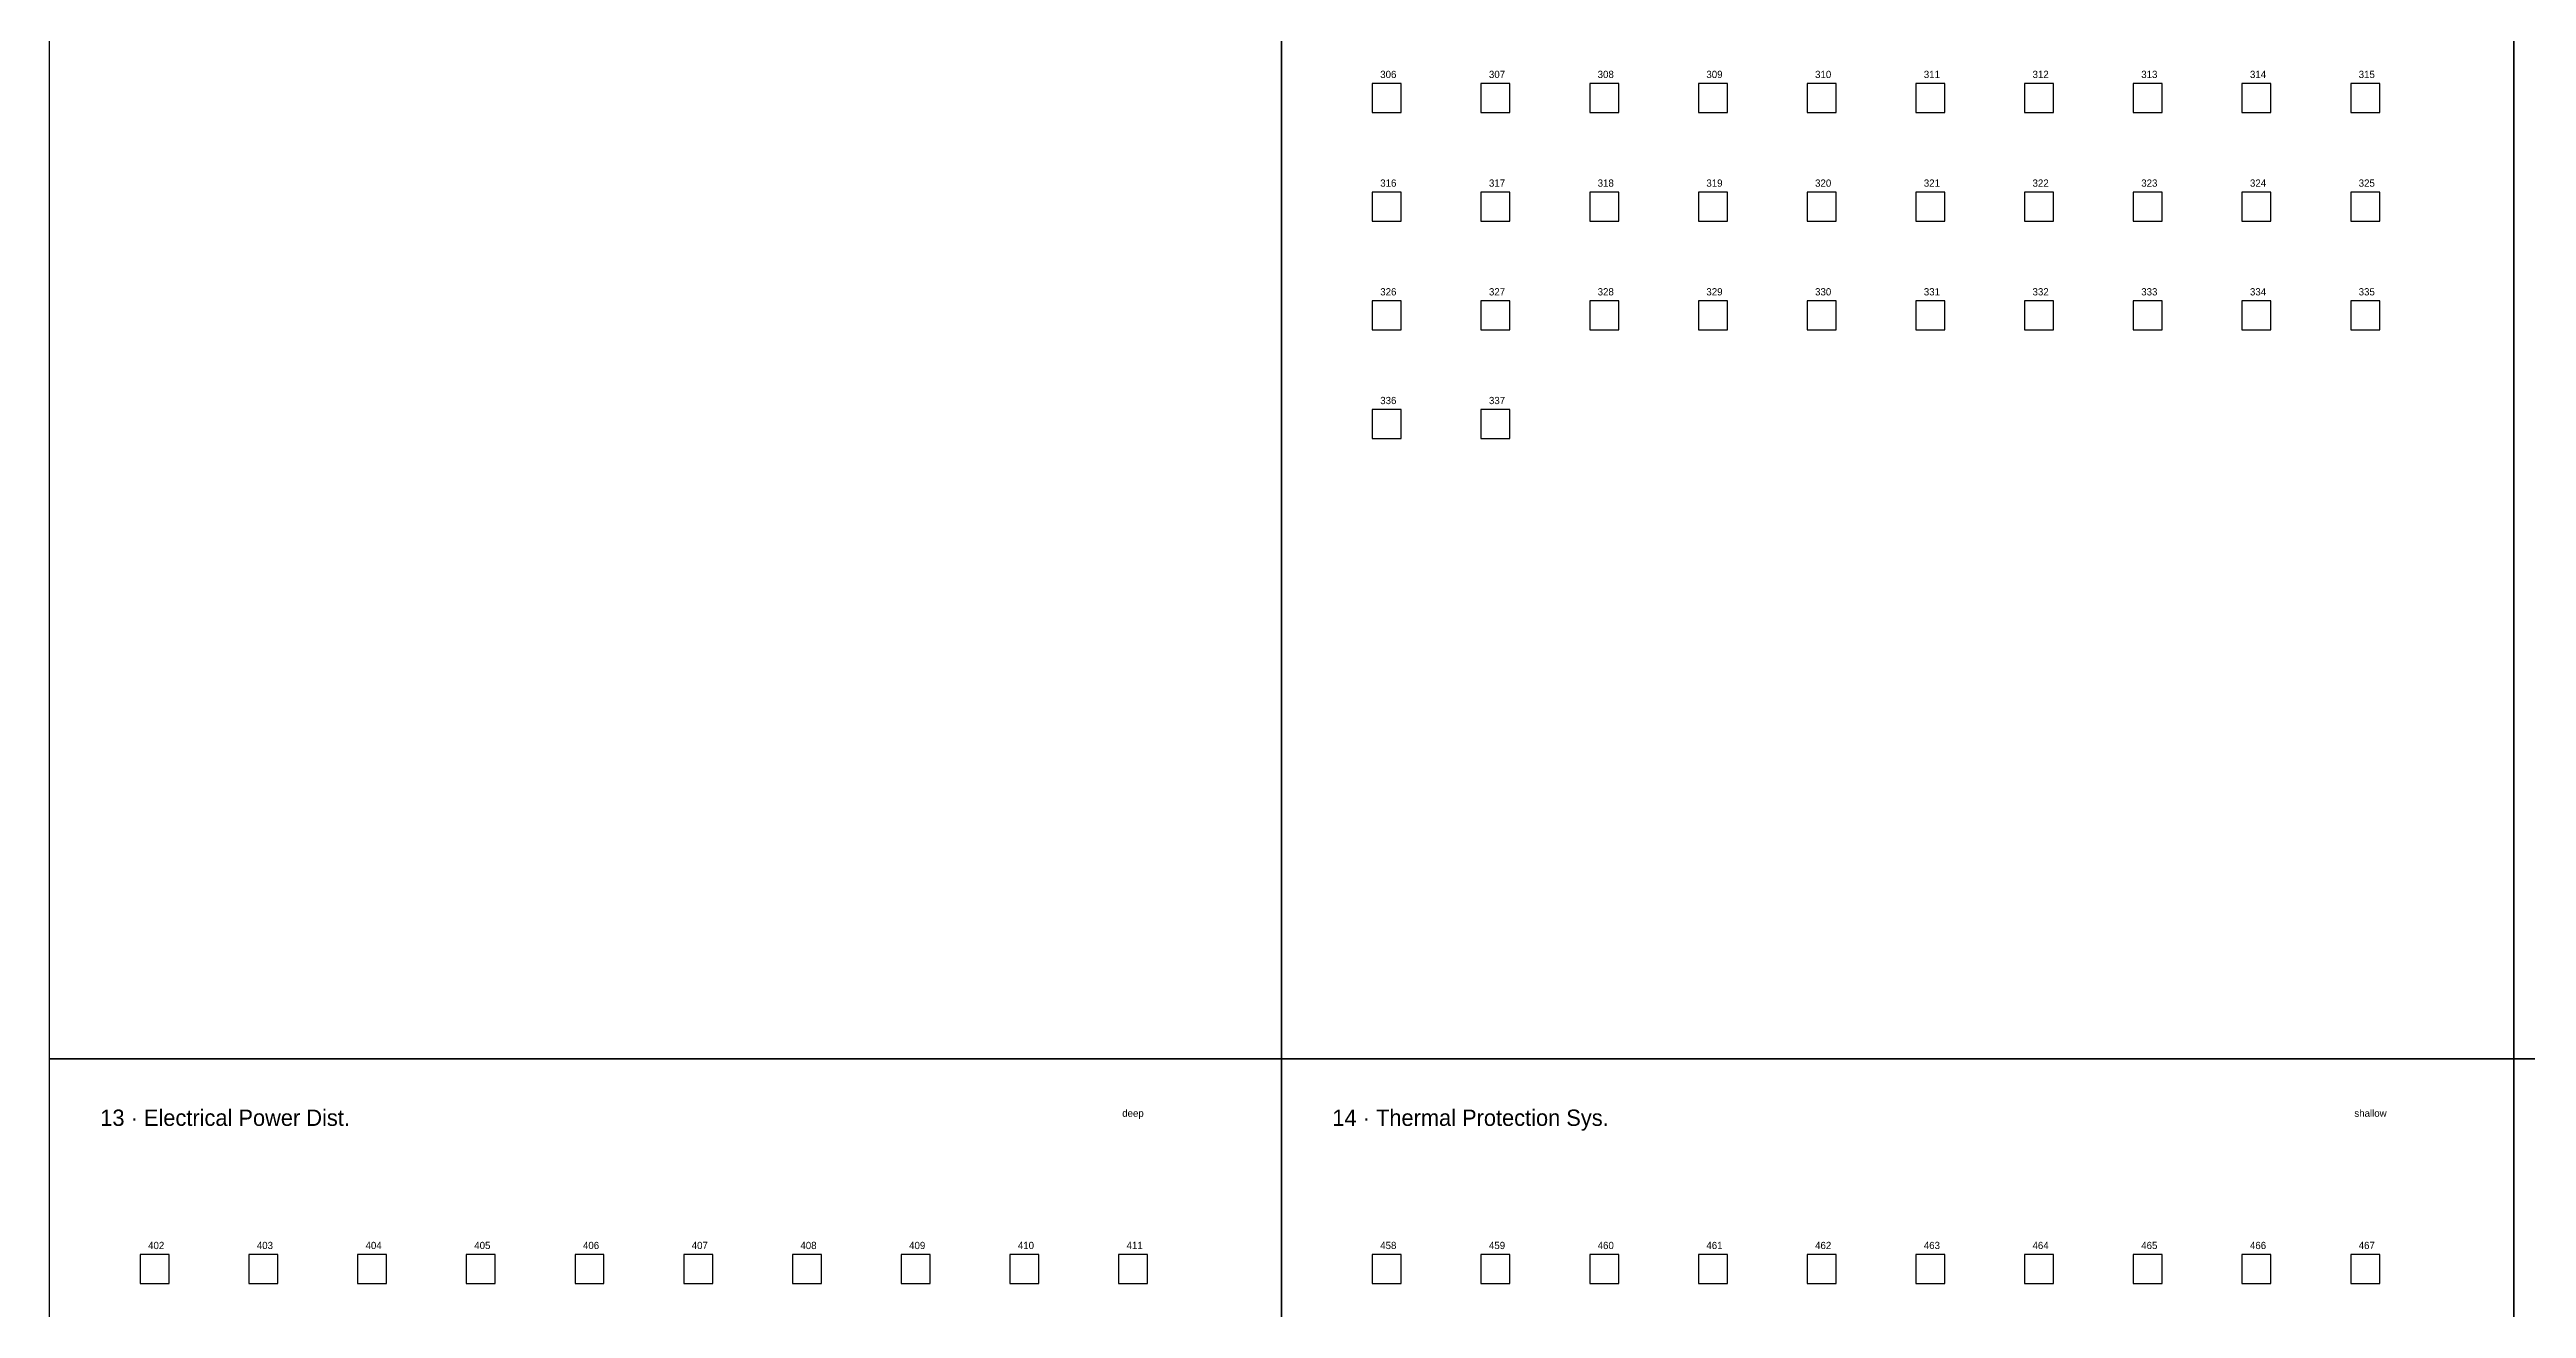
# Model space of a CAD drawing. Header units: metres. Extents: x 0 to 1360, y -2750 to 0.
# Drawn here: x 0 to 684, y -1719 to -1371 of the extents above; entities that cross this region are included whole.
import ezdxf

# ---------------------------------------------------------------- set-up
doc = ezdxf.new("R2010")
doc.units = ezdxf.units.M
for name, color, linetype in [('FITTING', 5, 'Continuous'), ('SYS-BORDER', 8, 'Continuous'), ('SYS-DIVIDER', 253, 'Continuous'), ('SYS-NAME', 7, 'Continuous'), ('TEXT-SEQ', 3, 'Continuous')]:
    doc.layers.add(name, color=color, linetype=linetype)

msp = doc.modelspace()

# ---------------------------------------------------------------- linework, layer by layer
at = {"layer": 'FITTING'}
for points in [[(365, -1388.8), (373, -1388.8), (373, -1380.8), (365, -1380.8), (365, -1388.8)], [(395, -1388.8), (403, -1388.8), (403, -1380.8), (395, -1380.8), (395, -1388.8)], [(425, -1388.8), (433, -1388.8), (433, -1380.8), (425, -1380.8), (425, -1388.8)], [(455, -1388.8), (463, -1388.8), (463, -1380.8), (455, -1380.8), (455, -1388.8)], [(485, -1388.8), (493, -1388.8), (493, -1380.8), (485, -1380.8), (485, -1388.8)], [(515, -1388.8), (523, -1388.8), (523, -1380.8), (515, -1380.8), (515, -1388.8)], [(545, -1388.8), (553, -1388.8), (553, -1380.8), (545, -1380.8), (545, -1388.8)], [(575, -1388.8), (583, -1388.8), (583, -1380.8), (575, -1380.8), (575, -1388.8)], [(605, -1388.8), (613, -1388.8), (613, -1380.8), (605, -1380.8), (605, -1388.8)], [(635, -1388.8), (643, -1388.8), (643, -1380.8), (635, -1380.8), (635, -1388.8)], [(365, -1418.8), (373, -1418.8), (373, -1410.8), (365, -1410.8), (365, -1418.8)], [(395, -1418.8), (403, -1418.8), (403, -1410.8), (395, -1410.8), (395, -1418.8)], [(425, -1418.8), (433, -1418.8), (433, -1410.8), (425, -1410.8), (425, -1418.8)], [(455, -1418.8), (463, -1418.8), (463, -1410.8), (455, -1410.8), (455, -1418.8)], [(485, -1418.8), (493, -1418.8), (493, -1410.8), (485, -1410.8), (485, -1418.8)], [(515, -1418.8), (523, -1418.8), (523, -1410.8), (515, -1410.8), (515, -1418.8)], [(545, -1418.8), (553, -1418.8), (553, -1410.8), (545, -1410.8), (545, -1418.8)], [(575, -1418.8), (583, -1418.8), (583, -1410.8), (575, -1410.8), (575, -1418.8)], [(605, -1418.8), (613, -1418.8), (613, -1410.8), (605, -1410.8), (605, -1418.8)], [(635, -1418.8), (643, -1418.8), (643, -1410.8), (635, -1410.8), (635, -1418.8)], [(365, -1448.8), (373, -1448.8), (373, -1440.8), (365, -1440.8), (365, -1448.8)], [(395, -1448.8), (403, -1448.8), (403, -1440.8), (395, -1440.8), (395, -1448.8)], [(425, -1448.8), (433, -1448.8), (433, -1440.8), (425, -1440.8), (425, -1448.8)], [(455, -1448.8), (463, -1448.8), (463, -1440.8), (455, -1440.8), (455, -1448.8)], [(485, -1448.8), (493, -1448.8), (493, -1440.8), (485, -1440.8), (485, -1448.8)], [(515, -1448.8), (523, -1448.8), (523, -1440.8), (515, -1440.8), (515, -1448.8)], [(545, -1448.8), (553, -1448.8), (553, -1440.8), (545, -1440.8), (545, -1448.8)], [(575, -1448.8), (583, -1448.8), (583, -1440.8), (575, -1440.8), (575, -1448.8)], [(605, -1448.8), (613, -1448.8), (613, -1440.8), (605, -1440.8), (605, -1448.8)], [(635, -1448.8), (643, -1448.8), (643, -1440.8), (635, -1440.8), (635, -1448.8)], [(365, -1478.8), (373, -1478.8), (373, -1470.8), (365, -1470.8), (365, -1478.8)], [(395, -1478.8), (403, -1478.8), (403, -1470.8), (395, -1470.8), (395, -1478.8)], [(25, -1712), (33, -1712), (33, -1704), (25, -1704), (25, -1712)], [(55, -1712), (63, -1712), (63, -1704), (55, -1704), (55, -1712)], [(85, -1712), (93, -1712), (93, -1704), (85, -1704), (85, -1712)], [(115, -1712), (123, -1712), (123, -1704), (115, -1704), (115, -1712)], [(145, -1712), (153, -1712), (153, -1704), (145, -1704), (145, -1712)], [(175, -1712), (183, -1712), (183, -1704), (175, -1704), (175, -1712)], [(205, -1712), (213, -1712), (213, -1704), (205, -1704), (205, -1712)], [(235, -1712), (243, -1712), (243, -1704), (235, -1704), (235, -1712)], [(265, -1712), (273, -1712), (273, -1704), (265, -1704), (265, -1712)], [(295, -1712), (303, -1712), (303, -1704), (295, -1704), (295, -1712)], [(365, -1712), (373, -1712), (373, -1704), (365, -1704), (365, -1712)], [(395, -1712), (403, -1712), (403, -1704), (395, -1704), (395, -1712)], [(425, -1712), (433, -1712), (433, -1704), (425, -1704), (425, -1712)], [(455, -1712), (463, -1712), (463, -1704), (455, -1704), (455, -1712)], [(485, -1712), (493, -1712), (493, -1704), (485, -1704), (485, -1712)], [(515, -1712), (523, -1712), (523, -1704), (515, -1704), (515, -1712)], [(545, -1712), (553, -1712), (553, -1704), (545, -1704), (545, -1712)], [(575, -1712), (583, -1712), (583, -1704), (575, -1704), (575, -1712)], [(605, -1712), (613, -1712), (613, -1704), (605, -1704), (605, -1712)], [(635, -1712), (643, -1712), (643, -1704), (635, -1704), (635, -1712)]]:
    msp.add_lwpolyline(points, dxfattribs=at)
at = {"layer": 'SYS-BORDER'}
for points in [[(0, -1100), (340, -1100), (340, -1650), (0, -1650), (0, -1100)], [(340, -1100), (680, -1100), (680, -1650), (340, -1650), (340, -1100)], [(680, -1100), (1020, -1100), (1020, -1650), (680, -1650), (680, -1100)], [(0, -1650), (340, -1650), (340, -2200), (0, -2200), (0, -1650)], [(340, -1650), (680, -1650), (680, -2200), (340, -2200), (340, -1650)], [(680, -1650), (1020, -1650), (1020, -2200), (680, -2200), (680, -1650)]]:
    msp.add_lwpolyline(points, dxfattribs=at)

# ---------------------------------------------------------------- texts
at = {"layer": 'SYS-DIVIDER'}
for s, p in [('deep', (296, -1666)), ('shallow', (636, -1666))]:
    msp.add_text(s, height=2, dxfattribs=at).set_placement(p)
at = {"layer": 'SYS-NAME'}
for s, p in [('13 · Electrical Power Dist.', (14, -1668.5)), ('14 · Thermal Protection Sys.', (354, -1668.5))]:
    msp.add_text(s, height=4.5, dxfattribs=at).set_placement(p)
at = {"layer": 'TEXT-SEQ'}
for s, p in [('306', (367.2, -1379.3)), ('307', (397.2, -1379.3)), ('308', (427.2, -1379.3)), ('309', (457.2, -1379.3)), ('310', (487.2, -1379.3)), ('311', (517.2, -1379.3)), ('312', (547.2, -1379.3)), ('313', (577.2, -1379.3)), ('314', (607.2, -1379.3)), ('315', (637.2, -1379.3)), ('316', (367.2, -1409.3)), ('317', (397.2, -1409.3)), ('318', (427.2, -1409.3)), ('319', (457.2, -1409.3)), ('320', (487.2, -1409.3)), ('321', (517.2, -1409.3)), ('322', (547.2, -1409.3)), ('323', (577.2, -1409.3)), ('324', (607.2, -1409.3)), ('325', (637.2, -1409.3)), ('326', (367.2, -1439.3)), ('327', (397.2, -1439.3)), ('328', (427.2, -1439.3)), ('329', (457.2, -1439.3)), ('330', (487.2, -1439.3)), ('331', (517.2, -1439.3)), ('332', (547.2, -1439.3)), ('333', (577.2, -1439.3)), ('334', (607.2, -1439.3)), ('335', (637.2, -1439.3)), ('336', (367.2, -1469.3)), ('337', (397.2, -1469.3)), ('402', (27.2, -1702.5)), ('403', (57.2, -1702.5)), ('404', (87.2, -1702.5)), ('405', (117.2, -1702.5)), ('406', (147.2, -1702.5)), ('407', (177.2, -1702.5)), ('408', (207.2, -1702.5)), ('409', (237.2, -1702.5)), ('410', (267.2, -1702.5)), ('411', (297.2, -1702.5)), ('458', (367.2, -1702.5)), ('459', (397.2, -1702.5)), ('460', (427.2, -1702.5)), ('461', (457.2, -1702.5)), ('462', (487.2, -1702.5)), ('463', (517.2, -1702.5)), ('464', (547.2, -1702.5)), ('465', (577.2, -1702.5)), ('466', (607.2, -1702.5)), ('467', (637.2, -1702.5))]:
    msp.add_text(s, height=2, dxfattribs=at).set_placement(p)

doc.saveas('drawing.dxf')
